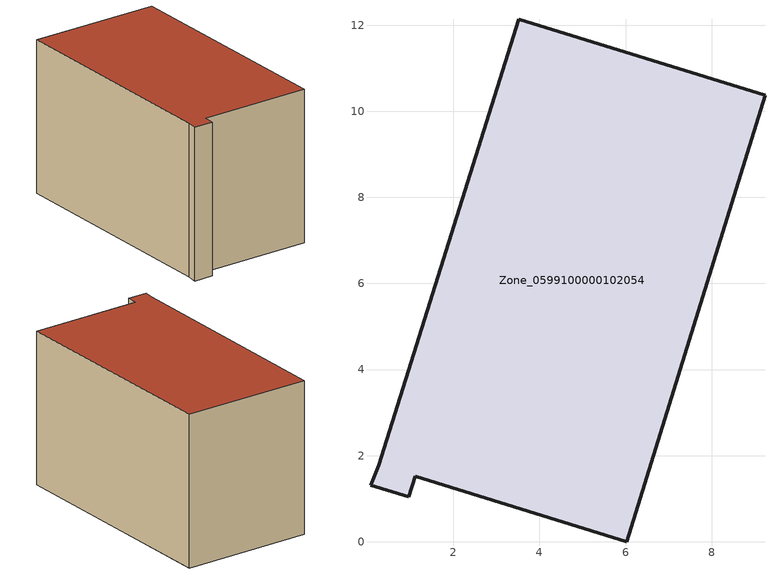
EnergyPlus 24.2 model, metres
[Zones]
Zone_0599100000102054
 floor ground (C_G): 0.27,1.78 3.52,12.14 9.24,10.37 6.03,0 1.11,1.52 0.96,1.05 0.07,1.31 z0
 wall outside (C_F): 3.52,12.14 0.27,1.78 0.07,1.31 0.96,1.05 1.11,1.52 6.03,0 9.24,10.37 3.52,12.14 z0:7.04
 roof outside (C_R): 9.24,10.37 3.52,12.14 0.27,1.78 0.07,1.31 0.96,1.05 1.11,1.52 6.03,0 z7.04
[BUILDING]
Pand.0599100000102054: North Axis=0; Terrain=City; Loads Convergence Tolerance Value=0.04; Temperature Convergence Tolerance Value=0.4; Solar Distribution=FullExterior; Maximum Number of Warmup Days=25; Minimum Number of Warmup Days=1
[Site:Location]
Rotterdam.The.Hague.AP_ZH_NLD Design_Conditions: Latitude=51.96; Longitude=4.45; Time Zone=1; Elevation=-4.5
[SITE:GROUNDTEMPERATURE:BUILDINGSURFACE]
18, 18, 18, 18, 18, 18, 18, 18, 18, 18, 18, 18
[MATERIAL] Thermal Absorptance=0.9; Solar Absorptance=0.7; Visible Absorptance=0.7
Name | Roughness | Thickness | Conductivity | Density | Specific Heat
G.TI.1975-1991 | MediumSmooth | 0.15 | 0.288461 | 540 | 1210
F.TI.1975-1991 | Rough | 0.3 | 0.230769 | 1920 | 840
R.TI.1975-1991 | MediumRough | 0.2 | 0.153846 | 1500 | 1000
[CONSTRUCTION]
C_G: G.TI.1975-1991
C_F: F.TI.1975-1991
C_R: R.TI.1975-1991
[ZONE]
Zone_0599100000102054: Type=1; Multiplier=1; Ceiling Height=Autocalculate; Volume=Autocalculate; Floor Area=autocalculate; Part of Total Floor Area=Yes
[ZONEINFILTRATION:DESIGNFLOWRATE]
Infil_Zone_0599100000102054: Zone or ZoneList or Space or SpaceList=Zone_0599100000102054; Schedule=AlwaysOn; Design Flow Rate Calculation Method=Flow/Area; Flow Rate per Floor Area=0.003; Constant Term Coefficient=1; Temperature Term Coefficient=0; Velocity Term Coefficient=0; Velocity Squared Term Coefficient=0
[HVACTEMPLATE:ZONE:IDEALLOADSAIRSYSTEM]
Zone_0599100000102054: Maximum Heating Supply Air Temperature=50; Minimum Cooling Supply Air Temperature=13; Maximum Heating Supply Air Humidity Ratio=0.0156; Minimum Cooling Supply Air Humidity Ratio=0.0077; Heating Limit=NoLimit; Cooling Limit=NoLimit; Dehumidification Control Type=ConstantSensibleHeatRatio; Cooling Sensible Heat Ratio=0.7; Dehumidification Setpoint=60; Humidification Control Type=None; Humidification Setpoint=30; Outdoor Air Method=None; Outdoor Air Flow Rate per Person=0.00944; Outdoor Air Flow Rate per Zone Floor Area=0; Outdoor Air Flow Rate per Zone=0; Demand Controlled Ventilation Type=None; Outdoor Air Economizer Type=NoEconomizer; Heat Recovery Type=None; Sensible Heat Recovery Effectiveness=0.7; Latent Heat Recovery Effectiveness=0.65
[ZONECONTROL:THERMOSTAT]
ThermostatControl_Zone_0599100000102054: Zone or ZoneList=Zone_0599100000102054; Control Type Schedule=DualSetpointControlType; Control 1=Thermostat_Zone_0599100000102054; Temperature Difference Between Cutout And Setpoint=0
[THERMOSTATSETPOINT:DUALSETPOINT]
Thermostat_Zone_0599100000102054: Heating Setpoint Temperature Schedule=HeatingSetpoint_Zone_0599100000102054; Cooling Setpoint Temperature Schedule=CoolingSetpoint_Zone_0599100000102054
[SCHEDULE:COMPACT]
HeatingSetpoint_Zone_0599100000102054: Through: 12/31, For: AllDays, Until: 24:00, 21
CoolingSetpoint_Zone_0599100000102054: Through: 12/31, For: AllDays, Until: 24:00, 24
DualSetpointControlType: Through: 12/31, For: AllDays, Until: 24:00, 4
AlwaysOn: Through: 12/31, For: AllDays, Until: 24:00, 1
